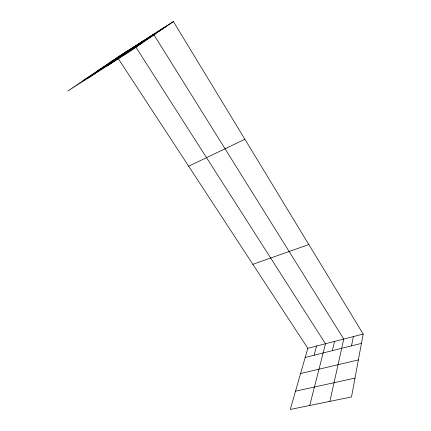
<?xml version="1.0" encoding="UTF-8"?>
<svg xmlns="http://www.w3.org/2000/svg" width="431" height="431" viewBox="0 0 431 431"><rect width="100%" height="100%" fill="white"/><g stroke="black" fill="none" stroke-linecap="round" stroke-linejoin="round"><path stroke-width="0.65" d="M363.182 334.052L351.491 396.956L290.273 409.45L307.815 348.302L117.431 57.339L173.402 21.55L363.182 334.052L307.815 348.302M351.475 345.877L353.377 336.573M329.898 401.363L343.733 339.057L153.598 34.211L107.179 65.932M332.328 350.656L334.531 341.422M309.722 405.479L325.48 343.755L135.156 46.004L87.046 78.76M314.091 355.209L316.575 346.045M173.402 21.55L128.934 52.07L67.818 91.011L117.431 57.339M156.798 32.465L163.397 27.95M137.403 44.862L144.283 40.169M119.075 56.574L126.208 51.725M110.185 62.253L166.959 25.973M97.261 71.029L155.424 33.893M82.897 80.775L142.537 42.734M188.659 166.194L244.894 139.272M252.857 264.305L308.828 244.544M305.196 357.423L361.447 343.388M300.574 373.537L358.376 359.917M295.51 391.192L354.999 378.095"/></g></svg>
